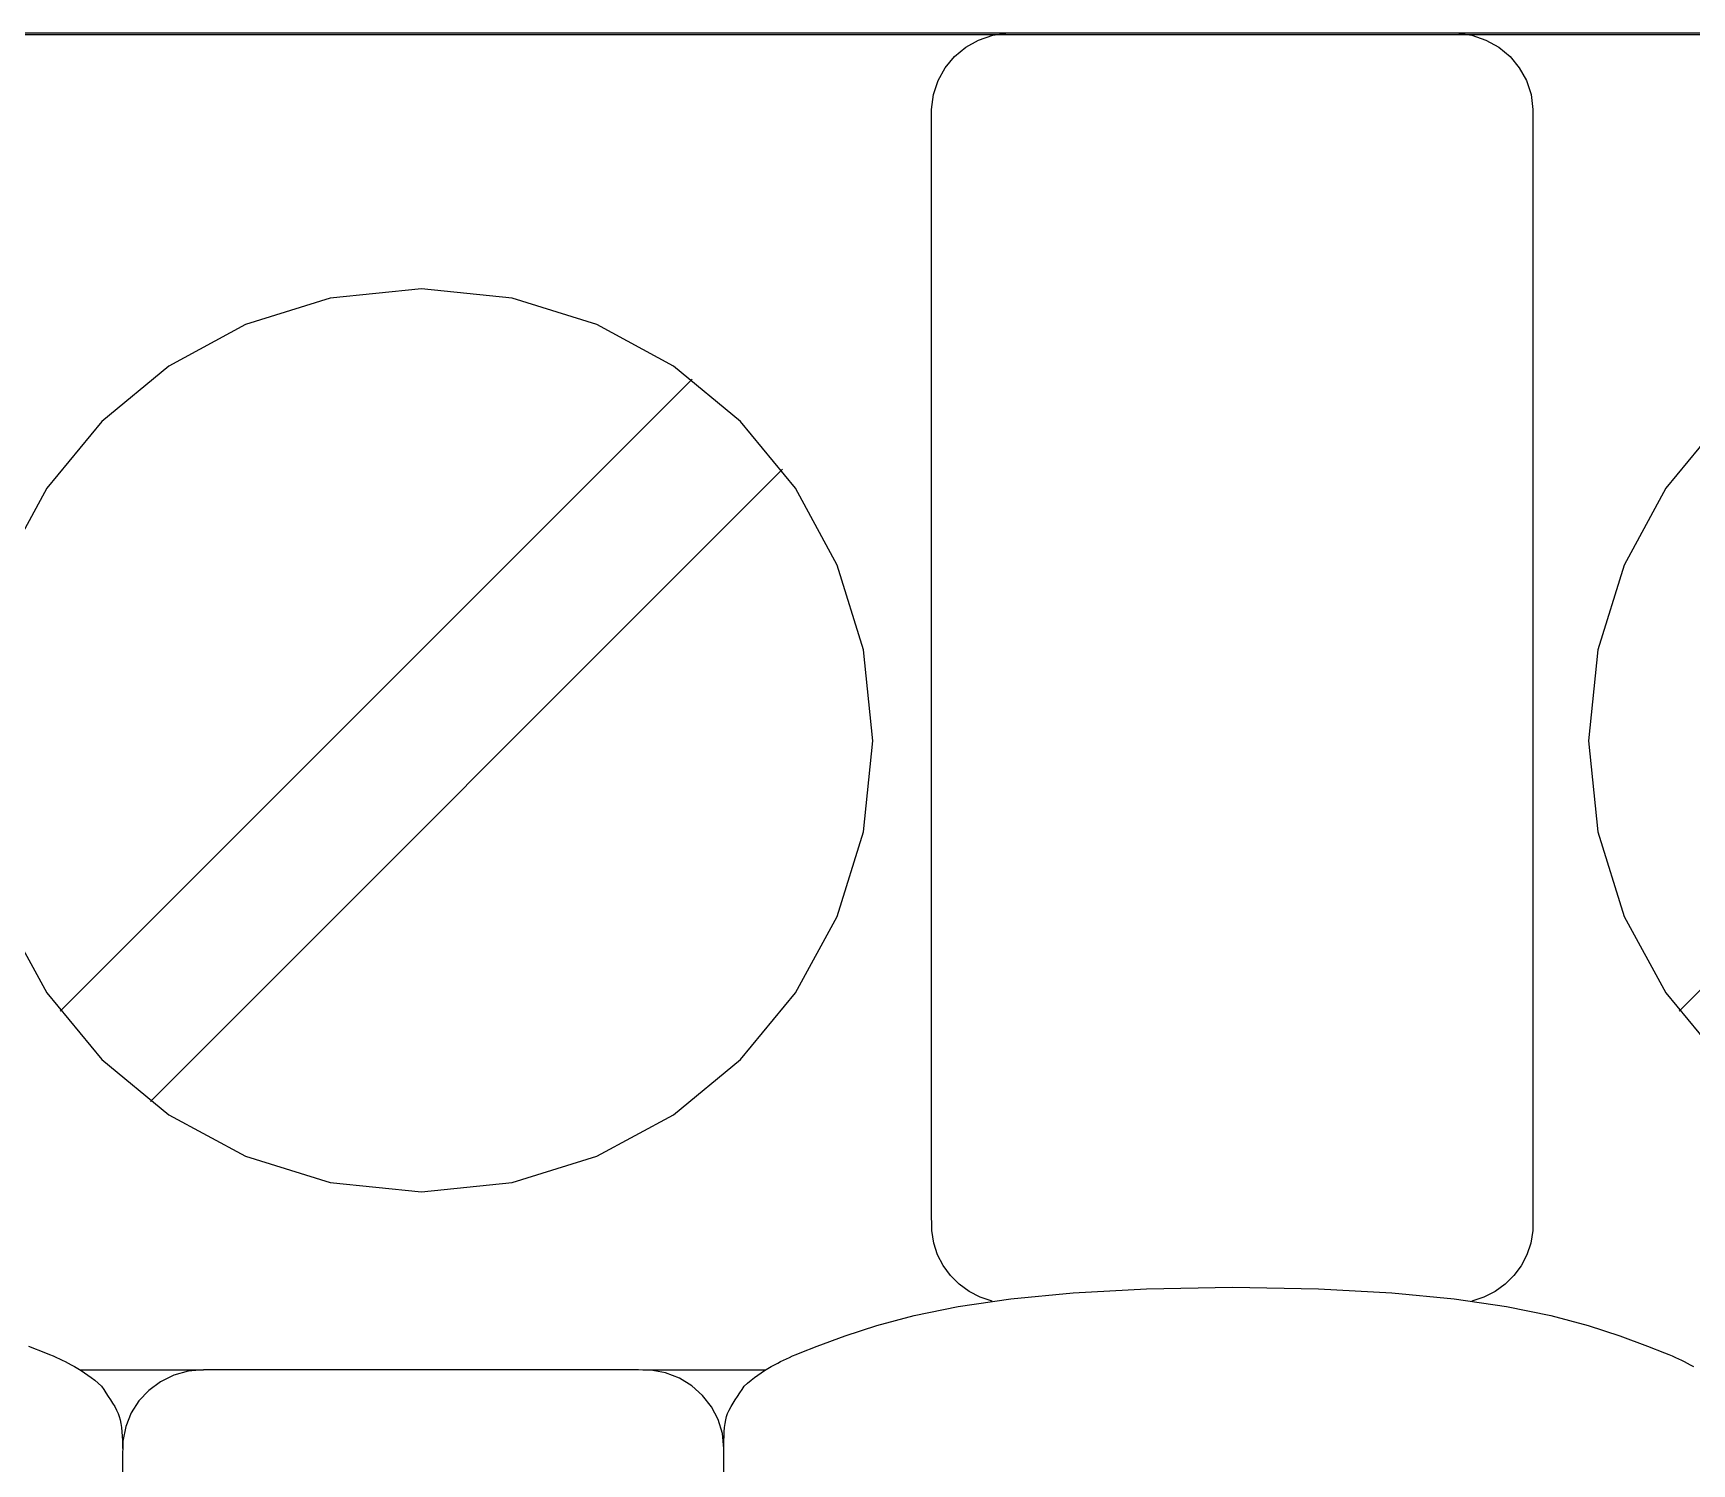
# Model space of a CAD drawing. Extents: x 1 to 47.7, y 0.2 to 35.
# Drawn here: x 41.326 to 41.941, y 11.405 to 11.935 of the extents above; entities that cross this region are included whole.
import ezdxf

# ---------------------------------------------------------------- set-up
doc = ezdxf.new("R2010")
doc.units = 0
doc.header["$MEASUREMENT"] = 0
for name, color, linetype in [('5_1___24__TARGET_LEDS___12', 7, 'CONTINUOUS'), ('6_1__EMPTY_IO_BOARD_POSITI', 7, 'CONTINUOUS'), ('6_2___8__INDEPENDENT_INPUT', 7, 'CONTINUOUS'), ('6_3___8__OPTOISO_INDEPENDE', 7, 'CONTINUOUS'), ('6_4___24__OPTOISO_INDEPEND', 7, 'CONTINUOUS'), ('6_5___8__INDEPENDENT_INPUT', 7, 'CONTINUOUS'), ('6_6___8__INDEPENDENT_INPUT', 7, 'CONTINUOUS'), ('6_7___8__OPTOISO_INDEPENDE', 7, 'CONTINUOUS'), ('6_8___8__OPTOISO_INDEPENDE', 7, 'CONTINUOUS')]:
    doc.layers.add(name, color=color, linetype=linetype)

msp = doc.modelspace()

# ---------------------------------------------------------------- linework, layer by layer
at = {"layer": '5_1___24__TARGET_LEDS___12'}
for points in [[(41.99245, 11.93513), (41.90003, 11.93513), (41.80094, 11.93513), (41.69561, 11.93513), (41.58449, 11.93513), (41.46803, 11.93513), (41.34667, 11.93513), (41.22086, 11.93513)], [(41.68172, 11.46532), (41.67728, 11.46681), (41.67319, 11.46893), (41.66951, 11.47162), (41.66629, 11.47481), (41.66361, 11.47846), (41.66152, 11.48249), (41.66009, 11.48685), (41.65937, 11.49149), (41.6593, 11.49898), (41.6593, 11.53122), (41.6593, 11.58531), (41.6593, 11.65298), (41.6593, 11.72596), (41.6593, 11.796), (41.6593, 11.85481), (41.6593, 11.89413), (41.65931, 11.90688), (41.66001, 11.91245), (41.66174, 11.91763), (41.66437, 11.92234), (41.66781, 11.92648), (41.67197, 11.92994), (41.67672, 11.93262), (41.68198, 11.93443), (41.68763, 11.93526)], [(41.85383, 11.93526), (41.85948, 11.93443), (41.86473, 11.93262), (41.86949, 11.92994), (41.87364, 11.92648), (41.87708, 11.92234), (41.87971, 11.91763), (41.88143, 11.91245), (41.88213, 11.90688), (41.88215, 11.89413), (41.88215, 11.85481), (41.88215, 11.796), (41.88215, 11.72596), (41.88215, 11.65298), (41.88215, 11.58531), (41.88215, 11.53122), (41.88215, 11.49898), (41.88207, 11.49148), (41.88135, 11.48682), (41.8799, 11.48244), (41.87778, 11.47839), (41.87507, 11.47475), (41.87183, 11.47156), (41.8681, 11.46889), (41.86397, 11.46679), (41.85949, 11.46532)], [(41.31593, 11.60789), (41.33136, 11.57951), (41.3518, 11.55479), (41.37657, 11.53439), (41.40501, 11.51899), (41.43645, 11.50926), (41.4702, 11.50587), (41.5039, 11.50926), (41.53529, 11.51899), (41.5637, 11.53439), (41.58846, 11.55479), (41.60889, 11.57951), (41.62431, 11.60789), (41.63406, 11.63926), (41.63746, 11.67294), (41.63406, 11.70665), (41.62431, 11.73806), (41.60889, 11.7665), (41.58846, 11.79129), (41.5637, 11.81176), (41.53529, 11.82721), (41.5039, 11.83699), (41.4702, 11.84039), (41.43645, 11.83699), (41.40501, 11.82721), (41.37657, 11.81176), (41.3518, 11.79129), (41.33136, 11.7665), (41.31593, 11.73806)], [(41.33636, 11.57271), (41.57062, 11.80697)], [(41.93636, 11.57271), (42.17062, 11.80697)], [(41.9518, 11.79129), (41.93136, 11.7665), (41.91593, 11.73806), (41.90618, 11.70665), (41.90278, 11.67294), (41.90618, 11.63926), (41.91593, 11.60789), (41.93136, 11.57951), (41.9518, 11.55479)], [(41.36978, 11.53929), (41.60404, 11.77355)], [(41.5823, 11.41065), (41.58231, 11.41215), (41.58233, 11.41372), (41.58238, 11.41532), (41.58246, 11.41692), (41.58258, 11.41848), (41.58275, 11.41996), (41.58298, 11.42134), (41.58327, 11.42256), (41.58369, 11.4237), (41.58428, 11.42495), (41.58497, 11.42621), (41.58573, 11.42747), (41.58654, 11.42874), (41.58737, 11.43001), (41.58822, 11.43128), (41.58905, 11.43254), (41.58984, 11.43379), (41.59106, 11.43494), (41.59238, 11.43601), (41.59366, 11.437), (41.59492, 11.43793), (41.59616, 11.43879), (41.59739, 11.4396), (41.59862, 11.44036), (41.59985, 11.44107), (41.60109, 11.44173), (41.60226, 11.44235), (41.60335, 11.44291), (41.6044, 11.44344), (41.60547, 11.44395), (41.60658, 11.44446), (41.60778, 11.44498), (41.6091, 11.44555), (41.6106, 11.44617), (41.61692, 11.44865), (41.6272, 11.45246), (41.63899, 11.45627), (41.65281, 11.45994), (41.66918, 11.4633), (41.68864, 11.46618), (41.71171, 11.46844), (41.73892, 11.46991), (41.77078, 11.47044), (41.80264, 11.46991), (41.82984, 11.46844), (41.8529, 11.46618), (41.87236, 11.4633), (41.88874, 11.45994), (41.90255, 11.45627), (41.91434, 11.45246), (41.92462, 11.44865), (41.93094, 11.44617), (41.93244, 11.44555), (41.93376, 11.44498), (41.93496, 11.44446), (41.93607, 11.44395), (41.93713, 11.44344), (41.93819, 11.44291), (41.93928, 11.44235), (41.94045, 11.44173), (41.94169, 11.44107)], [(41.32462, 11.44865), (41.33093, 11.44617), (41.33243, 11.44555), (41.33376, 11.44498), (41.33496, 11.44446), (41.33607, 11.44395), (41.33713, 11.44344), (41.33819, 11.44291), (41.33928, 11.44235), (41.34045, 11.44173), (41.34169, 11.44107), (41.34292, 11.44036), (41.34415, 11.4396), (41.34538, 11.43879), (41.34662, 11.43793), (41.34788, 11.437), (41.34916, 11.43601), (41.35047, 11.43494), (41.3517, 11.43379), (41.35249, 11.43254), (41.35332, 11.43128), (41.35416, 11.43001), (41.355, 11.42874), (41.35581, 11.42747), (41.35656, 11.42621), (41.35725, 11.42495), (41.35785, 11.4237), (41.35827, 11.42256), (41.35858, 11.42134), (41.35884, 11.41996), (41.35904, 11.41848), (41.3592, 11.41692), (41.35932, 11.41532), (41.3594, 11.41372), (41.35944, 11.41215), (41.35945, 11.41065)], [(41.34391, 11.43989), (41.38946, 11.43989)], [(41.5823, 11.39495), (41.5823, 11.41065), (41.58176, 11.41621), (41.5802, 11.42142), (41.57773, 11.42618), (41.57445, 11.43038), (41.57046, 11.43394), (41.56585, 11.43676), (41.56073, 11.43873), (41.5552, 11.43976), (41.55069, 11.43989), (41.53889, 11.43989), (41.51833, 11.43989), (41.49221, 11.43989), (41.46371, 11.43989), (41.43599, 11.43989), (41.41226, 11.43989), (41.39569, 11.43989), (41.38946, 11.43989), (41.38376, 11.43937), (41.37842, 11.43785), (41.37354, 11.43545), (41.36922, 11.43225), (41.36557, 11.42835), (41.36268, 11.42386), (41.36065, 11.41887), (41.35959, 11.41347), (41.35945, 11.40656), (41.35945, 11.37683)], [(41.55231, 11.43989), (41.59786, 11.43989)]]:
    msp.add_lwpolyline(points, dxfattribs=at)
at = {"layer": '6_1__EMPTY_IO_BOARD_POSITI'}
msp.add_lwpolyline([(41.29762, 11.93472), (41.38495, 11.93472), (41.47005, 11.93472), (41.55276, 11.93472), (41.63294, 11.93472), (41.71042, 11.93472), (41.78505, 11.93472), (41.85668, 11.93472), (41.92516, 11.93472), (41.99033, 11.93472)], dxfattribs=at)
at = {"layer": '6_2___8__INDEPENDENT_INPUT'}
for points in [[(41.99245, 11.93513), (41.90003, 11.93513), (41.80094, 11.93513), (41.69561, 11.93513), (41.58449, 11.93513), (41.46803, 11.93513), (41.34667, 11.93513), (41.22086, 11.93513)], [(41.68172, 11.46532), (41.67728, 11.46681), (41.67319, 11.46893), (41.66951, 11.47162), (41.66629, 11.47481), (41.66361, 11.47846), (41.66152, 11.48249), (41.66009, 11.48685), (41.65937, 11.49149), (41.6593, 11.49898), (41.6593, 11.53122), (41.6593, 11.58531), (41.6593, 11.65298), (41.6593, 11.72596), (41.6593, 11.796), (41.6593, 11.85481), (41.6593, 11.89413), (41.65931, 11.90688), (41.66001, 11.91245), (41.66174, 11.91763), (41.66437, 11.92234), (41.66781, 11.92648), (41.67197, 11.92994), (41.67672, 11.93262), (41.68198, 11.93443), (41.68763, 11.93526)], [(41.85383, 11.93526), (41.85948, 11.93443), (41.86473, 11.93262), (41.86949, 11.92994), (41.87364, 11.92648), (41.87708, 11.92234), (41.87971, 11.91763), (41.88143, 11.91245), (41.88213, 11.90688), (41.88215, 11.89413), (41.88215, 11.85481), (41.88215, 11.796), (41.88215, 11.72596), (41.88215, 11.65298), (41.88215, 11.58531), (41.88215, 11.53122), (41.88215, 11.49898), (41.88207, 11.49148), (41.88135, 11.48682), (41.8799, 11.48244), (41.87778, 11.47839), (41.87507, 11.47475), (41.87183, 11.47156), (41.8681, 11.46889), (41.86397, 11.46679), (41.85949, 11.46532)], [(41.31593, 11.60789), (41.33136, 11.57951), (41.3518, 11.55479), (41.37657, 11.53439), (41.40501, 11.51899), (41.43645, 11.50926), (41.4702, 11.50587), (41.5039, 11.50926), (41.53529, 11.51899), (41.5637, 11.53439), (41.58846, 11.55479), (41.60889, 11.57951), (41.62431, 11.60789), (41.63406, 11.63926), (41.63746, 11.67294), (41.63406, 11.70665), (41.62431, 11.73806), (41.60889, 11.7665), (41.58846, 11.79129), (41.5637, 11.81176), (41.53529, 11.82721), (41.5039, 11.83699), (41.4702, 11.84039), (41.43645, 11.83699), (41.40501, 11.82721), (41.37657, 11.81176), (41.3518, 11.79129), (41.33136, 11.7665), (41.31593, 11.73806)], [(41.33636, 11.57271), (41.57062, 11.80697)], [(41.93636, 11.57271), (42.17062, 11.80697)], [(41.9518, 11.79129), (41.93136, 11.7665), (41.91593, 11.73806), (41.90618, 11.70665), (41.90278, 11.67294), (41.90618, 11.63926), (41.91593, 11.60789), (41.93136, 11.57951), (41.9518, 11.55479)], [(41.36978, 11.53929), (41.60404, 11.77355)], [(41.5823, 11.41065), (41.58231, 11.41215), (41.58233, 11.41372), (41.58238, 11.41532), (41.58246, 11.41692), (41.58258, 11.41848), (41.58275, 11.41996), (41.58298, 11.42134), (41.58327, 11.42256), (41.58369, 11.4237), (41.58428, 11.42495), (41.58497, 11.42621), (41.58573, 11.42747), (41.58654, 11.42874), (41.58737, 11.43001), (41.58822, 11.43128), (41.58905, 11.43254), (41.58984, 11.43379), (41.59106, 11.43494), (41.59238, 11.43601), (41.59366, 11.437), (41.59492, 11.43793), (41.59616, 11.43879), (41.59739, 11.4396), (41.59862, 11.44036), (41.59985, 11.44107), (41.60109, 11.44173), (41.60226, 11.44235), (41.60335, 11.44291), (41.6044, 11.44344), (41.60547, 11.44395), (41.60658, 11.44446), (41.60778, 11.44498), (41.6091, 11.44555), (41.6106, 11.44617), (41.61692, 11.44865), (41.6272, 11.45246), (41.63899, 11.45627), (41.65281, 11.45994), (41.66918, 11.4633), (41.68864, 11.46618), (41.71171, 11.46844), (41.73892, 11.46991), (41.77078, 11.47044), (41.80264, 11.46991), (41.82984, 11.46844), (41.8529, 11.46618), (41.87236, 11.4633), (41.88874, 11.45994), (41.90255, 11.45627), (41.91434, 11.45246), (41.92462, 11.44865), (41.93094, 11.44617), (41.93244, 11.44555), (41.93376, 11.44498), (41.93496, 11.44446), (41.93607, 11.44395), (41.93713, 11.44344), (41.93819, 11.44291), (41.93928, 11.44235), (41.94045, 11.44173), (41.94169, 11.44107)], [(41.32462, 11.44865), (41.33093, 11.44617), (41.33243, 11.44555), (41.33376, 11.44498), (41.33496, 11.44446), (41.33607, 11.44395), (41.33713, 11.44344), (41.33819, 11.44291), (41.33928, 11.44235), (41.34045, 11.44173), (41.34169, 11.44107), (41.34292, 11.44036), (41.34415, 11.4396), (41.34538, 11.43879), (41.34662, 11.43793), (41.34788, 11.437), (41.34916, 11.43601), (41.35047, 11.43494), (41.3517, 11.43379), (41.35249, 11.43254), (41.35332, 11.43128), (41.35416, 11.43001), (41.355, 11.42874), (41.35581, 11.42747), (41.35656, 11.42621), (41.35725, 11.42495), (41.35785, 11.4237), (41.35827, 11.42256), (41.35858, 11.42134), (41.35884, 11.41996), (41.35904, 11.41848), (41.3592, 11.41692), (41.35932, 11.41532), (41.3594, 11.41372), (41.35944, 11.41215), (41.35945, 11.41065)], [(41.34391, 11.43989), (41.38946, 11.43989)], [(41.5823, 11.39495), (41.5823, 11.41065), (41.58176, 11.41621), (41.5802, 11.42142), (41.57773, 11.42618), (41.57445, 11.43038), (41.57046, 11.43394), (41.56585, 11.43676), (41.56073, 11.43873), (41.5552, 11.43976), (41.55069, 11.43989), (41.53889, 11.43989), (41.51833, 11.43989), (41.49221, 11.43989), (41.46371, 11.43989), (41.43599, 11.43989), (41.41226, 11.43989), (41.39569, 11.43989), (41.38946, 11.43989), (41.38376, 11.43937), (41.37842, 11.43785), (41.37354, 11.43545), (41.36922, 11.43225), (41.36557, 11.42835), (41.36268, 11.42386), (41.36065, 11.41887), (41.35959, 11.41347), (41.35945, 11.40656), (41.35945, 11.37683)], [(41.55231, 11.43989), (41.59786, 11.43989)]]:
    msp.add_lwpolyline(points, dxfattribs=at)
at = {"layer": '6_3___8__OPTOISO_INDEPENDE'}
for points in [[(41.99245, 11.93513), (41.90003, 11.93513), (41.80094, 11.93513), (41.69561, 11.93513), (41.58449, 11.93513), (41.46803, 11.93513), (41.34667, 11.93513), (41.22086, 11.93513)], [(41.68172, 11.46532), (41.67728, 11.46681), (41.67319, 11.46893), (41.66951, 11.47162), (41.66629, 11.47481), (41.66361, 11.47846), (41.66152, 11.48249), (41.66009, 11.48685), (41.65937, 11.49149), (41.6593, 11.49898), (41.6593, 11.53122), (41.6593, 11.58531), (41.6593, 11.65298), (41.6593, 11.72596), (41.6593, 11.796), (41.6593, 11.85481), (41.6593, 11.89413), (41.65931, 11.90688), (41.66001, 11.91245), (41.66174, 11.91763), (41.66437, 11.92234), (41.66781, 11.92648), (41.67197, 11.92994), (41.67672, 11.93262), (41.68198, 11.93443), (41.68763, 11.93526)], [(41.85383, 11.93526), (41.85948, 11.93443), (41.86473, 11.93262), (41.86949, 11.92994), (41.87364, 11.92648), (41.87708, 11.92234), (41.87971, 11.91763), (41.88143, 11.91245), (41.88213, 11.90688), (41.88215, 11.89413), (41.88215, 11.85481), (41.88215, 11.796), (41.88215, 11.72596), (41.88215, 11.65298), (41.88215, 11.58531), (41.88215, 11.53122), (41.88215, 11.49898), (41.88207, 11.49148), (41.88135, 11.48682), (41.8799, 11.48244), (41.87778, 11.47839), (41.87507, 11.47475), (41.87183, 11.47156), (41.8681, 11.46889), (41.86397, 11.46679), (41.85949, 11.46532)], [(41.31593, 11.60789), (41.33136, 11.57951), (41.3518, 11.55479), (41.37657, 11.53439), (41.40501, 11.51899), (41.43645, 11.50926), (41.4702, 11.50587), (41.5039, 11.50926), (41.53529, 11.51899), (41.5637, 11.53439), (41.58846, 11.55479), (41.60889, 11.57951), (41.62431, 11.60789), (41.63406, 11.63926), (41.63746, 11.67294), (41.63406, 11.70665), (41.62431, 11.73806), (41.60889, 11.7665), (41.58846, 11.79129), (41.5637, 11.81176), (41.53529, 11.82721), (41.5039, 11.83699), (41.4702, 11.84039), (41.43645, 11.83699), (41.40501, 11.82721), (41.37657, 11.81176), (41.3518, 11.79129), (41.33136, 11.7665), (41.31593, 11.73806)], [(41.33636, 11.57271), (41.57062, 11.80697)], [(41.93636, 11.57271), (42.17062, 11.80697)], [(41.9518, 11.79129), (41.93136, 11.7665), (41.91593, 11.73806), (41.90618, 11.70665), (41.90278, 11.67294), (41.90618, 11.63926), (41.91593, 11.60789), (41.93136, 11.57951), (41.9518, 11.55479)], [(41.36978, 11.53929), (41.60404, 11.77355)], [(41.5823, 11.41065), (41.58231, 11.41215), (41.58233, 11.41372), (41.58238, 11.41532), (41.58246, 11.41692), (41.58258, 11.41848), (41.58275, 11.41996), (41.58298, 11.42134), (41.58327, 11.42256), (41.58369, 11.4237), (41.58428, 11.42495), (41.58497, 11.42621), (41.58573, 11.42747), (41.58654, 11.42874), (41.58737, 11.43001), (41.58822, 11.43128), (41.58905, 11.43254), (41.58984, 11.43379), (41.59106, 11.43494), (41.59238, 11.43601), (41.59366, 11.437), (41.59492, 11.43793), (41.59616, 11.43879), (41.59739, 11.4396), (41.59862, 11.44036), (41.59985, 11.44107), (41.60109, 11.44173), (41.60226, 11.44235), (41.60335, 11.44291), (41.6044, 11.44344), (41.60547, 11.44395), (41.60658, 11.44446), (41.60778, 11.44498), (41.6091, 11.44555), (41.6106, 11.44617), (41.61692, 11.44865), (41.6272, 11.45246), (41.63899, 11.45627), (41.65281, 11.45994), (41.66918, 11.4633), (41.68864, 11.46618), (41.71171, 11.46844), (41.73892, 11.46991), (41.77078, 11.47044), (41.80264, 11.46991), (41.82984, 11.46844), (41.8529, 11.46618), (41.87236, 11.4633), (41.88874, 11.45994), (41.90255, 11.45627), (41.91434, 11.45246), (41.92462, 11.44865), (41.93094, 11.44617), (41.93244, 11.44555), (41.93376, 11.44498), (41.93496, 11.44446), (41.93607, 11.44395), (41.93713, 11.44344), (41.93819, 11.44291), (41.93928, 11.44235), (41.94045, 11.44173), (41.94169, 11.44107)], [(41.32462, 11.44865), (41.33093, 11.44617), (41.33243, 11.44555), (41.33376, 11.44498), (41.33496, 11.44446), (41.33607, 11.44395), (41.33713, 11.44344), (41.33819, 11.44291), (41.33928, 11.44235), (41.34045, 11.44173), (41.34169, 11.44107), (41.34292, 11.44036), (41.34415, 11.4396), (41.34538, 11.43879), (41.34662, 11.43793), (41.34788, 11.437), (41.34916, 11.43601), (41.35047, 11.43494), (41.3517, 11.43379), (41.35249, 11.43254), (41.35332, 11.43128), (41.35416, 11.43001), (41.355, 11.42874), (41.35581, 11.42747), (41.35656, 11.42621), (41.35725, 11.42495), (41.35785, 11.4237), (41.35827, 11.42256), (41.35858, 11.42134), (41.35884, 11.41996), (41.35904, 11.41848), (41.3592, 11.41692), (41.35932, 11.41532), (41.3594, 11.41372), (41.35944, 11.41215), (41.35945, 11.41065)], [(41.34391, 11.43989), (41.38946, 11.43989)], [(41.5823, 11.39495), (41.5823, 11.41065), (41.58176, 11.41621), (41.5802, 11.42142), (41.57773, 11.42618), (41.57445, 11.43038), (41.57046, 11.43394), (41.56585, 11.43676), (41.56073, 11.43873), (41.5552, 11.43976), (41.55069, 11.43989), (41.53889, 11.43989), (41.51833, 11.43989), (41.49221, 11.43989), (41.46371, 11.43989), (41.43599, 11.43989), (41.41226, 11.43989), (41.39569, 11.43989), (41.38946, 11.43989), (41.38376, 11.43937), (41.37842, 11.43785), (41.37354, 11.43545), (41.36922, 11.43225), (41.36557, 11.42835), (41.36268, 11.42386), (41.36065, 11.41887), (41.35959, 11.41347), (41.35945, 11.40656), (41.35945, 11.37683)], [(41.55231, 11.43989), (41.59786, 11.43989)]]:
    msp.add_lwpolyline(points, dxfattribs=at)
at = {"layer": '6_4___24__OPTOISO_INDEPEND'}
for points in [[(41.99245, 11.93513), (41.90003, 11.93513), (41.80094, 11.93513), (41.69561, 11.93513), (41.58449, 11.93513), (41.46803, 11.93513), (41.34667, 11.93513), (41.22086, 11.93513)], [(41.68172, 11.46532), (41.67728, 11.46681), (41.67319, 11.46893), (41.66951, 11.47162), (41.66629, 11.47481), (41.66361, 11.47846), (41.66152, 11.48249), (41.66009, 11.48685), (41.65937, 11.49149), (41.6593, 11.49898), (41.6593, 11.53122), (41.6593, 11.58531), (41.6593, 11.65298), (41.6593, 11.72596), (41.6593, 11.796), (41.6593, 11.85481), (41.6593, 11.89413), (41.65931, 11.90688), (41.66001, 11.91245), (41.66174, 11.91763), (41.66437, 11.92234), (41.66781, 11.92648), (41.67197, 11.92994), (41.67672, 11.93262), (41.68198, 11.93443), (41.68763, 11.93526)], [(41.85383, 11.93526), (41.85948, 11.93443), (41.86473, 11.93262), (41.86949, 11.92994), (41.87364, 11.92648), (41.87708, 11.92234), (41.87971, 11.91763), (41.88143, 11.91245), (41.88213, 11.90688), (41.88215, 11.89413), (41.88215, 11.85481), (41.88215, 11.796), (41.88215, 11.72596), (41.88215, 11.65298), (41.88215, 11.58531), (41.88215, 11.53122), (41.88215, 11.49898), (41.88207, 11.49148), (41.88135, 11.48682), (41.8799, 11.48244), (41.87778, 11.47839), (41.87507, 11.47475), (41.87183, 11.47156), (41.8681, 11.46889), (41.86397, 11.46679), (41.85949, 11.46532)], [(41.31593, 11.60789), (41.33136, 11.57951), (41.3518, 11.55479), (41.37657, 11.53439), (41.40501, 11.51899), (41.43645, 11.50926), (41.4702, 11.50587), (41.5039, 11.50926), (41.53529, 11.51899), (41.5637, 11.53439), (41.58846, 11.55479), (41.60889, 11.57951), (41.62431, 11.60789), (41.63406, 11.63926), (41.63746, 11.67294), (41.63406, 11.70665), (41.62431, 11.73806), (41.60889, 11.7665), (41.58846, 11.79129), (41.5637, 11.81176), (41.53529, 11.82721), (41.5039, 11.83699), (41.4702, 11.84039), (41.43645, 11.83699), (41.40501, 11.82721), (41.37657, 11.81176), (41.3518, 11.79129), (41.33136, 11.7665), (41.31593, 11.73806)], [(41.33636, 11.57271), (41.57062, 11.80697)], [(41.93636, 11.57271), (42.17062, 11.80697)], [(41.9518, 11.79129), (41.93136, 11.7665), (41.91593, 11.73806), (41.90618, 11.70665), (41.90278, 11.67294), (41.90618, 11.63926), (41.91593, 11.60789), (41.93136, 11.57951), (41.9518, 11.55479)], [(41.36978, 11.53929), (41.60404, 11.77355)], [(41.5823, 11.41065), (41.58231, 11.41215), (41.58233, 11.41372), (41.58238, 11.41532), (41.58246, 11.41692), (41.58258, 11.41848), (41.58275, 11.41996), (41.58298, 11.42134), (41.58327, 11.42256), (41.58369, 11.4237), (41.58428, 11.42495), (41.58497, 11.42621), (41.58573, 11.42747), (41.58654, 11.42874), (41.58737, 11.43001), (41.58822, 11.43128), (41.58905, 11.43254), (41.58984, 11.43379), (41.59106, 11.43494), (41.59238, 11.43601), (41.59366, 11.437), (41.59492, 11.43793), (41.59616, 11.43879), (41.59739, 11.4396), (41.59862, 11.44036), (41.59985, 11.44107), (41.60109, 11.44173), (41.60226, 11.44235), (41.60335, 11.44291), (41.6044, 11.44344), (41.60547, 11.44395), (41.60658, 11.44446), (41.60778, 11.44498), (41.6091, 11.44555), (41.6106, 11.44617), (41.61692, 11.44865), (41.6272, 11.45246), (41.63899, 11.45627), (41.65281, 11.45994), (41.66918, 11.4633), (41.68864, 11.46618), (41.71171, 11.46844), (41.73892, 11.46991), (41.77078, 11.47044), (41.80264, 11.46991), (41.82984, 11.46844), (41.8529, 11.46618), (41.87236, 11.4633), (41.88874, 11.45994), (41.90255, 11.45627), (41.91434, 11.45246), (41.92462, 11.44865), (41.93094, 11.44617), (41.93244, 11.44555), (41.93376, 11.44498), (41.93496, 11.44446), (41.93607, 11.44395), (41.93713, 11.44344), (41.93819, 11.44291), (41.93928, 11.44235), (41.94045, 11.44173), (41.94169, 11.44107)], [(41.32462, 11.44865), (41.33093, 11.44617), (41.33243, 11.44555), (41.33376, 11.44498), (41.33496, 11.44446), (41.33607, 11.44395), (41.33713, 11.44344), (41.33819, 11.44291), (41.33928, 11.44235), (41.34045, 11.44173), (41.34169, 11.44107), (41.34292, 11.44036), (41.34415, 11.4396), (41.34538, 11.43879), (41.34662, 11.43793), (41.34788, 11.437), (41.34916, 11.43601), (41.35047, 11.43494), (41.3517, 11.43379), (41.35249, 11.43254), (41.35332, 11.43128), (41.35416, 11.43001), (41.355, 11.42874), (41.35581, 11.42747), (41.35656, 11.42621), (41.35725, 11.42495), (41.35785, 11.4237), (41.35827, 11.42256), (41.35858, 11.42134), (41.35884, 11.41996), (41.35904, 11.41848), (41.3592, 11.41692), (41.35932, 11.41532), (41.3594, 11.41372), (41.35944, 11.41215), (41.35945, 11.41065)], [(41.34391, 11.43989), (41.38946, 11.43989)], [(41.5823, 11.39495), (41.5823, 11.41065), (41.58176, 11.41621), (41.5802, 11.42142), (41.57773, 11.42618), (41.57445, 11.43038), (41.57046, 11.43394), (41.56585, 11.43676), (41.56073, 11.43873), (41.5552, 11.43976), (41.55069, 11.43989), (41.53889, 11.43989), (41.51833, 11.43989), (41.49221, 11.43989), (41.46371, 11.43989), (41.43599, 11.43989), (41.41226, 11.43989), (41.39569, 11.43989), (41.38946, 11.43989), (41.38376, 11.43937), (41.37842, 11.43785), (41.37354, 11.43545), (41.36922, 11.43225), (41.36557, 11.42835), (41.36268, 11.42386), (41.36065, 11.41887), (41.35959, 11.41347), (41.35945, 11.40656), (41.35945, 11.37683)], [(41.55231, 11.43989), (41.59786, 11.43989)]]:
    msp.add_lwpolyline(points, dxfattribs=at)
at = {"layer": '6_5___8__INDEPENDENT_INPUT'}
for points in [[(41.99245, 11.93513), (41.90003, 11.93513), (41.80094, 11.93513), (41.69561, 11.93513), (41.58449, 11.93513), (41.46803, 11.93513), (41.34667, 11.93513), (41.22086, 11.93513)], [(41.68172, 11.46532), (41.67728, 11.46681), (41.67319, 11.46893), (41.66951, 11.47162), (41.66629, 11.47481), (41.66361, 11.47846), (41.66152, 11.48249), (41.66009, 11.48685), (41.65937, 11.49149), (41.6593, 11.49898), (41.6593, 11.53122), (41.6593, 11.58531), (41.6593, 11.65298), (41.6593, 11.72596), (41.6593, 11.796), (41.6593, 11.85481), (41.6593, 11.89413), (41.65931, 11.90688), (41.66001, 11.91245), (41.66174, 11.91763), (41.66437, 11.92234), (41.66781, 11.92648), (41.67197, 11.92994), (41.67672, 11.93262), (41.68198, 11.93443), (41.68763, 11.93526)], [(41.85383, 11.93526), (41.85948, 11.93443), (41.86473, 11.93262), (41.86949, 11.92994), (41.87364, 11.92648), (41.87708, 11.92234), (41.87971, 11.91763), (41.88143, 11.91245), (41.88213, 11.90688), (41.88215, 11.89413), (41.88215, 11.85481), (41.88215, 11.796), (41.88215, 11.72596), (41.88215, 11.65298), (41.88215, 11.58531), (41.88215, 11.53122), (41.88215, 11.49898), (41.88207, 11.49148), (41.88135, 11.48682), (41.8799, 11.48244), (41.87778, 11.47839), (41.87507, 11.47475), (41.87183, 11.47156), (41.8681, 11.46889), (41.86397, 11.46679), (41.85949, 11.46532)], [(41.31593, 11.60789), (41.33136, 11.57951), (41.3518, 11.55479), (41.37657, 11.53439), (41.40501, 11.51899), (41.43645, 11.50926), (41.4702, 11.50587), (41.5039, 11.50926), (41.53529, 11.51899), (41.5637, 11.53439), (41.58846, 11.55479), (41.60889, 11.57951), (41.62431, 11.60789), (41.63406, 11.63926), (41.63746, 11.67294), (41.63406, 11.70665), (41.62431, 11.73806), (41.60889, 11.7665), (41.58846, 11.79129), (41.5637, 11.81176), (41.53529, 11.82721), (41.5039, 11.83699), (41.4702, 11.84039), (41.43645, 11.83699), (41.40501, 11.82721), (41.37657, 11.81176), (41.3518, 11.79129), (41.33136, 11.7665), (41.31593, 11.73806)], [(41.33636, 11.57271), (41.57062, 11.80697)], [(41.93636, 11.57271), (42.17062, 11.80697)], [(41.9518, 11.79129), (41.93136, 11.7665), (41.91593, 11.73806), (41.90618, 11.70665), (41.90278, 11.67294), (41.90618, 11.63926), (41.91593, 11.60789), (41.93136, 11.57951), (41.9518, 11.55479)], [(41.36978, 11.53929), (41.60404, 11.77355)], [(41.5823, 11.41065), (41.58231, 11.41215), (41.58233, 11.41372), (41.58238, 11.41532), (41.58246, 11.41692), (41.58258, 11.41848), (41.58275, 11.41996), (41.58298, 11.42134), (41.58327, 11.42256), (41.58369, 11.4237), (41.58428, 11.42495), (41.58497, 11.42621), (41.58573, 11.42747), (41.58654, 11.42874), (41.58737, 11.43001), (41.58822, 11.43128), (41.58905, 11.43254), (41.58984, 11.43379), (41.59106, 11.43494), (41.59238, 11.43601), (41.59366, 11.437), (41.59492, 11.43793), (41.59616, 11.43879), (41.59739, 11.4396), (41.59862, 11.44036), (41.59985, 11.44107), (41.60109, 11.44173), (41.60226, 11.44235), (41.60335, 11.44291), (41.6044, 11.44344), (41.60547, 11.44395), (41.60658, 11.44446), (41.60778, 11.44498), (41.6091, 11.44555), (41.6106, 11.44617), (41.61692, 11.44865), (41.6272, 11.45246), (41.63899, 11.45627), (41.65281, 11.45994), (41.66918, 11.4633), (41.68864, 11.46618), (41.71171, 11.46844), (41.73892, 11.46991), (41.77078, 11.47044), (41.80264, 11.46991), (41.82984, 11.46844), (41.8529, 11.46618), (41.87236, 11.4633), (41.88874, 11.45994), (41.90255, 11.45627), (41.91434, 11.45246), (41.92462, 11.44865), (41.93094, 11.44617), (41.93244, 11.44555), (41.93376, 11.44498), (41.93496, 11.44446), (41.93607, 11.44395), (41.93713, 11.44344), (41.93819, 11.44291), (41.93928, 11.44235), (41.94045, 11.44173), (41.94169, 11.44107)], [(41.32462, 11.44865), (41.33093, 11.44617), (41.33243, 11.44555), (41.33376, 11.44498), (41.33496, 11.44446), (41.33607, 11.44395), (41.33713, 11.44344), (41.33819, 11.44291), (41.33928, 11.44235), (41.34045, 11.44173), (41.34169, 11.44107), (41.34292, 11.44036), (41.34415, 11.4396), (41.34538, 11.43879), (41.34662, 11.43793), (41.34788, 11.437), (41.34916, 11.43601), (41.35047, 11.43494), (41.3517, 11.43379), (41.35249, 11.43254), (41.35332, 11.43128), (41.35416, 11.43001), (41.355, 11.42874), (41.35581, 11.42747), (41.35656, 11.42621), (41.35725, 11.42495), (41.35785, 11.4237), (41.35827, 11.42256), (41.35858, 11.42134), (41.35884, 11.41996), (41.35904, 11.41848), (41.3592, 11.41692), (41.35932, 11.41532), (41.3594, 11.41372), (41.35944, 11.41215), (41.35945, 11.41065)], [(41.34391, 11.43989), (41.38946, 11.43989)], [(41.5823, 11.39495), (41.5823, 11.41065), (41.58176, 11.41621), (41.5802, 11.42142), (41.57773, 11.42618), (41.57445, 11.43038), (41.57046, 11.43394), (41.56585, 11.43676), (41.56073, 11.43873), (41.5552, 11.43976), (41.55069, 11.43989), (41.53889, 11.43989), (41.51833, 11.43989), (41.49221, 11.43989), (41.46371, 11.43989), (41.43599, 11.43989), (41.41226, 11.43989), (41.39569, 11.43989), (41.38946, 11.43989), (41.38376, 11.43937), (41.37842, 11.43785), (41.37354, 11.43545), (41.36922, 11.43225), (41.36557, 11.42835), (41.36268, 11.42386), (41.36065, 11.41887), (41.35959, 11.41347), (41.35945, 11.40656), (41.35945, 11.37683)], [(41.55231, 11.43989), (41.59786, 11.43989)]]:
    msp.add_lwpolyline(points, dxfattribs=at)
at = {"layer": '6_6___8__INDEPENDENT_INPUT'}
for points in [[(41.99245, 11.93513), (41.90003, 11.93513), (41.80094, 11.93513), (41.69561, 11.93513), (41.58449, 11.93513), (41.46803, 11.93513), (41.34667, 11.93513), (41.22086, 11.93513)], [(41.68172, 11.46532), (41.67728, 11.46681), (41.67319, 11.46893), (41.66951, 11.47162), (41.66629, 11.47481), (41.66361, 11.47846), (41.66152, 11.48249), (41.66009, 11.48685), (41.65937, 11.49149), (41.6593, 11.49898), (41.6593, 11.53122), (41.6593, 11.58531), (41.6593, 11.65298), (41.6593, 11.72596), (41.6593, 11.796), (41.6593, 11.85481), (41.6593, 11.89413), (41.65931, 11.90688), (41.66001, 11.91245), (41.66174, 11.91763), (41.66437, 11.92234), (41.66781, 11.92648), (41.67197, 11.92994), (41.67672, 11.93262), (41.68198, 11.93443), (41.68763, 11.93526)], [(41.85383, 11.93526), (41.85948, 11.93443), (41.86473, 11.93262), (41.86949, 11.92994), (41.87364, 11.92648), (41.87708, 11.92234), (41.87971, 11.91763), (41.88143, 11.91245), (41.88213, 11.90688), (41.88215, 11.89413), (41.88215, 11.85481), (41.88215, 11.796), (41.88215, 11.72596), (41.88215, 11.65298), (41.88215, 11.58531), (41.88215, 11.53122), (41.88215, 11.49898), (41.88207, 11.49148), (41.88135, 11.48682), (41.8799, 11.48244), (41.87778, 11.47839), (41.87507, 11.47475), (41.87183, 11.47156), (41.8681, 11.46889), (41.86397, 11.46679), (41.85949, 11.46532)], [(41.31593, 11.60789), (41.33136, 11.57951), (41.3518, 11.55479), (41.37657, 11.53439), (41.40501, 11.51899), (41.43645, 11.50926), (41.4702, 11.50587), (41.5039, 11.50926), (41.53529, 11.51899), (41.5637, 11.53439), (41.58846, 11.55479), (41.60889, 11.57951), (41.62431, 11.60789), (41.63406, 11.63926), (41.63746, 11.67294), (41.63406, 11.70665), (41.62431, 11.73806), (41.60889, 11.7665), (41.58846, 11.79129), (41.5637, 11.81176), (41.53529, 11.82721), (41.5039, 11.83699), (41.4702, 11.84039), (41.43645, 11.83699), (41.40501, 11.82721), (41.37657, 11.81176), (41.3518, 11.79129), (41.33136, 11.7665), (41.31593, 11.73806)], [(41.33636, 11.57271), (41.57062, 11.80697)], [(41.93636, 11.57271), (42.17062, 11.80697)], [(41.9518, 11.79129), (41.93136, 11.7665), (41.91593, 11.73806), (41.90618, 11.70665), (41.90278, 11.67294), (41.90618, 11.63926), (41.91593, 11.60789), (41.93136, 11.57951), (41.9518, 11.55479)], [(41.36978, 11.53929), (41.60404, 11.77355)], [(41.5823, 11.41065), (41.58231, 11.41215), (41.58233, 11.41372), (41.58238, 11.41532), (41.58246, 11.41692), (41.58258, 11.41848), (41.58275, 11.41996), (41.58298, 11.42134), (41.58327, 11.42256), (41.58369, 11.4237), (41.58428, 11.42495), (41.58497, 11.42621), (41.58573, 11.42747), (41.58654, 11.42874), (41.58737, 11.43001), (41.58822, 11.43128), (41.58905, 11.43254), (41.58984, 11.43379), (41.59106, 11.43494), (41.59238, 11.43601), (41.59366, 11.437), (41.59492, 11.43793), (41.59616, 11.43879), (41.59739, 11.4396), (41.59862, 11.44036), (41.59985, 11.44107), (41.60109, 11.44173), (41.60226, 11.44235), (41.60335, 11.44291), (41.6044, 11.44344), (41.60547, 11.44395), (41.60658, 11.44446), (41.60778, 11.44498), (41.6091, 11.44555), (41.6106, 11.44617), (41.61692, 11.44865), (41.6272, 11.45246), (41.63899, 11.45627), (41.65281, 11.45994), (41.66918, 11.4633), (41.68864, 11.46618), (41.71171, 11.46844), (41.73892, 11.46991), (41.77078, 11.47044), (41.80264, 11.46991), (41.82984, 11.46844), (41.8529, 11.46618), (41.87236, 11.4633), (41.88874, 11.45994), (41.90255, 11.45627), (41.91434, 11.45246), (41.92462, 11.44865), (41.93094, 11.44617), (41.93244, 11.44555), (41.93376, 11.44498), (41.93496, 11.44446), (41.93607, 11.44395), (41.93713, 11.44344), (41.93819, 11.44291), (41.93928, 11.44235), (41.94045, 11.44173), (41.94169, 11.44107)], [(41.32462, 11.44865), (41.33093, 11.44617), (41.33243, 11.44555), (41.33376, 11.44498), (41.33496, 11.44446), (41.33607, 11.44395), (41.33713, 11.44344), (41.33819, 11.44291), (41.33928, 11.44235), (41.34045, 11.44173), (41.34169, 11.44107), (41.34292, 11.44036), (41.34415, 11.4396), (41.34538, 11.43879), (41.34662, 11.43793), (41.34788, 11.437), (41.34916, 11.43601), (41.35047, 11.43494), (41.3517, 11.43379), (41.35249, 11.43254), (41.35332, 11.43128), (41.35416, 11.43001), (41.355, 11.42874), (41.35581, 11.42747), (41.35656, 11.42621), (41.35725, 11.42495), (41.35785, 11.4237), (41.35827, 11.42256), (41.35858, 11.42134), (41.35884, 11.41996), (41.35904, 11.41848), (41.3592, 11.41692), (41.35932, 11.41532), (41.3594, 11.41372), (41.35944, 11.41215), (41.35945, 11.41065)], [(41.34391, 11.43989), (41.38946, 11.43989)], [(41.5823, 11.39495), (41.5823, 11.41065), (41.58176, 11.41621), (41.5802, 11.42142), (41.57773, 11.42618), (41.57445, 11.43038), (41.57046, 11.43394), (41.56585, 11.43676), (41.56073, 11.43873), (41.5552, 11.43976), (41.55069, 11.43989), (41.53889, 11.43989), (41.51833, 11.43989), (41.49221, 11.43989), (41.46371, 11.43989), (41.43599, 11.43989), (41.41226, 11.43989), (41.39569, 11.43989), (41.38946, 11.43989), (41.38376, 11.43937), (41.37842, 11.43785), (41.37354, 11.43545), (41.36922, 11.43225), (41.36557, 11.42835), (41.36268, 11.42386), (41.36065, 11.41887), (41.35959, 11.41347), (41.35945, 11.40656), (41.35945, 11.37683)], [(41.55231, 11.43989), (41.59786, 11.43989)]]:
    msp.add_lwpolyline(points, dxfattribs=at)
at = {"layer": '6_7___8__OPTOISO_INDEPENDE'}
for points in [[(41.99245, 11.93513), (41.90003, 11.93513), (41.80094, 11.93513), (41.69561, 11.93513), (41.58449, 11.93513), (41.46803, 11.93513), (41.34667, 11.93513), (41.22086, 11.93513)], [(41.68172, 11.46532), (41.67728, 11.46681), (41.67319, 11.46893), (41.66951, 11.47162), (41.66629, 11.47481), (41.66361, 11.47846), (41.66152, 11.48249), (41.66009, 11.48685), (41.65937, 11.49149), (41.6593, 11.49898), (41.6593, 11.53122), (41.6593, 11.58531), (41.6593, 11.65298), (41.6593, 11.72596), (41.6593, 11.796), (41.6593, 11.85481), (41.6593, 11.89413), (41.65931, 11.90688), (41.66001, 11.91245), (41.66174, 11.91763), (41.66437, 11.92234), (41.66781, 11.92648), (41.67197, 11.92994), (41.67672, 11.93262), (41.68198, 11.93443), (41.68763, 11.93526)], [(41.85383, 11.93526), (41.85948, 11.93443), (41.86473, 11.93262), (41.86949, 11.92994), (41.87364, 11.92648), (41.87708, 11.92234), (41.87971, 11.91763), (41.88143, 11.91245), (41.88213, 11.90688), (41.88215, 11.89413), (41.88215, 11.85481), (41.88215, 11.796), (41.88215, 11.72596), (41.88215, 11.65298), (41.88215, 11.58531), (41.88215, 11.53122), (41.88215, 11.49898), (41.88207, 11.49148), (41.88135, 11.48682), (41.8799, 11.48244), (41.87778, 11.47839), (41.87507, 11.47475), (41.87183, 11.47156), (41.8681, 11.46889), (41.86397, 11.46679), (41.85949, 11.46532)], [(41.31593, 11.60789), (41.33136, 11.57951), (41.3518, 11.55479), (41.37657, 11.53439), (41.40501, 11.51899), (41.43645, 11.50926), (41.4702, 11.50587), (41.5039, 11.50926), (41.53529, 11.51899), (41.5637, 11.53439), (41.58846, 11.55479), (41.60889, 11.57951), (41.62431, 11.60789), (41.63406, 11.63926), (41.63746, 11.67294), (41.63406, 11.70665), (41.62431, 11.73806), (41.60889, 11.7665), (41.58846, 11.79129), (41.5637, 11.81176), (41.53529, 11.82721), (41.5039, 11.83699), (41.4702, 11.84039), (41.43645, 11.83699), (41.40501, 11.82721), (41.37657, 11.81176), (41.3518, 11.79129), (41.33136, 11.7665), (41.31593, 11.73806)], [(41.33636, 11.57271), (41.57062, 11.80697)], [(41.93636, 11.57271), (42.17062, 11.80697)], [(41.9518, 11.79129), (41.93136, 11.7665), (41.91593, 11.73806), (41.90618, 11.70665), (41.90278, 11.67294), (41.90618, 11.63926), (41.91593, 11.60789), (41.93136, 11.57951), (41.9518, 11.55479)], [(41.36978, 11.53929), (41.60404, 11.77355)], [(41.5823, 11.41065), (41.58231, 11.41215), (41.58233, 11.41372), (41.58238, 11.41532), (41.58246, 11.41692), (41.58258, 11.41848), (41.58275, 11.41996), (41.58298, 11.42134), (41.58327, 11.42256), (41.58369, 11.4237), (41.58428, 11.42495), (41.58497, 11.42621), (41.58573, 11.42747), (41.58654, 11.42874), (41.58737, 11.43001), (41.58822, 11.43128), (41.58905, 11.43254), (41.58984, 11.43379), (41.59106, 11.43494), (41.59238, 11.43601), (41.59366, 11.437), (41.59492, 11.43793), (41.59616, 11.43879), (41.59739, 11.4396), (41.59862, 11.44036), (41.59985, 11.44107), (41.60109, 11.44173), (41.60226, 11.44235), (41.60335, 11.44291), (41.6044, 11.44344), (41.60547, 11.44395), (41.60658, 11.44446), (41.60778, 11.44498), (41.6091, 11.44555), (41.6106, 11.44617), (41.61692, 11.44865), (41.6272, 11.45246), (41.63899, 11.45627), (41.65281, 11.45994), (41.66918, 11.4633), (41.68864, 11.46618), (41.71171, 11.46844), (41.73892, 11.46991), (41.77078, 11.47044), (41.80264, 11.46991), (41.82984, 11.46844), (41.8529, 11.46618), (41.87236, 11.4633), (41.88874, 11.45994), (41.90255, 11.45627), (41.91434, 11.45246), (41.92462, 11.44865), (41.93094, 11.44617), (41.93244, 11.44555), (41.93376, 11.44498), (41.93496, 11.44446), (41.93607, 11.44395), (41.93713, 11.44344), (41.93819, 11.44291), (41.93928, 11.44235), (41.94045, 11.44173), (41.94169, 11.44107)], [(41.32462, 11.44865), (41.33093, 11.44617), (41.33243, 11.44555), (41.33376, 11.44498), (41.33496, 11.44446), (41.33607, 11.44395), (41.33713, 11.44344), (41.33819, 11.44291), (41.33928, 11.44235), (41.34045, 11.44173), (41.34169, 11.44107), (41.34292, 11.44036), (41.34415, 11.4396), (41.34538, 11.43879), (41.34662, 11.43793), (41.34788, 11.437), (41.34916, 11.43601), (41.35047, 11.43494), (41.3517, 11.43379), (41.35249, 11.43254), (41.35332, 11.43128), (41.35416, 11.43001), (41.355, 11.42874), (41.35581, 11.42747), (41.35656, 11.42621), (41.35725, 11.42495), (41.35785, 11.4237), (41.35827, 11.42256), (41.35858, 11.42134), (41.35884, 11.41996), (41.35904, 11.41848), (41.3592, 11.41692), (41.35932, 11.41532), (41.3594, 11.41372), (41.35944, 11.41215), (41.35945, 11.41065)], [(41.34391, 11.43989), (41.38946, 11.43989)], [(41.5823, 11.39495), (41.5823, 11.41065), (41.58176, 11.41621), (41.5802, 11.42142), (41.57773, 11.42618), (41.57445, 11.43038), (41.57046, 11.43394), (41.56585, 11.43676), (41.56073, 11.43873), (41.5552, 11.43976), (41.55069, 11.43989), (41.53889, 11.43989), (41.51833, 11.43989), (41.49221, 11.43989), (41.46371, 11.43989), (41.43599, 11.43989), (41.41226, 11.43989), (41.39569, 11.43989), (41.38946, 11.43989), (41.38376, 11.43937), (41.37842, 11.43785), (41.37354, 11.43545), (41.36922, 11.43225), (41.36557, 11.42835), (41.36268, 11.42386), (41.36065, 11.41887), (41.35959, 11.41347), (41.35945, 11.40656), (41.35945, 11.37683)], [(41.55231, 11.43989), (41.59786, 11.43989)]]:
    msp.add_lwpolyline(points, dxfattribs=at)
at = {"layer": '6_8___8__OPTOISO_INDEPENDE'}
for points in [[(41.99245, 11.93513), (41.90003, 11.93513), (41.80094, 11.93513), (41.69561, 11.93513), (41.58449, 11.93513), (41.46803, 11.93513), (41.34667, 11.93513), (41.22086, 11.93513)], [(41.68172, 11.46532), (41.67728, 11.46681), (41.67319, 11.46893), (41.66951, 11.47162), (41.66629, 11.47481), (41.66361, 11.47846), (41.66152, 11.48249), (41.66009, 11.48685), (41.65937, 11.49149), (41.6593, 11.49898), (41.6593, 11.53122), (41.6593, 11.58531), (41.6593, 11.65298), (41.6593, 11.72596), (41.6593, 11.796), (41.6593, 11.85481), (41.6593, 11.89413), (41.65931, 11.90688), (41.66001, 11.91245), (41.66174, 11.91763), (41.66437, 11.92234), (41.66781, 11.92648), (41.67197, 11.92994), (41.67672, 11.93262), (41.68198, 11.93443), (41.68763, 11.93526)], [(41.85383, 11.93526), (41.85948, 11.93443), (41.86473, 11.93262), (41.86949, 11.92994), (41.87364, 11.92648), (41.87708, 11.92234), (41.87971, 11.91763), (41.88143, 11.91245), (41.88213, 11.90688), (41.88215, 11.89413), (41.88215, 11.85481), (41.88215, 11.796), (41.88215, 11.72596), (41.88215, 11.65298), (41.88215, 11.58531), (41.88215, 11.53122), (41.88215, 11.49898), (41.88207, 11.49148), (41.88135, 11.48682), (41.8799, 11.48244), (41.87778, 11.47839), (41.87507, 11.47475), (41.87183, 11.47156), (41.8681, 11.46889), (41.86397, 11.46679), (41.85949, 11.46532)], [(41.31593, 11.60789), (41.33136, 11.57951), (41.3518, 11.55479), (41.37657, 11.53439), (41.40501, 11.51899), (41.43645, 11.50926), (41.4702, 11.50587), (41.5039, 11.50926), (41.53529, 11.51899), (41.5637, 11.53439), (41.58846, 11.55479), (41.60889, 11.57951), (41.62431, 11.60789), (41.63406, 11.63926), (41.63746, 11.67294), (41.63406, 11.70665), (41.62431, 11.73806), (41.60889, 11.7665), (41.58846, 11.79129), (41.5637, 11.81176), (41.53529, 11.82721), (41.5039, 11.83699), (41.4702, 11.84039), (41.43645, 11.83699), (41.40501, 11.82721), (41.37657, 11.81176), (41.3518, 11.79129), (41.33136, 11.7665), (41.31593, 11.73806)], [(41.33636, 11.57271), (41.57062, 11.80697)], [(41.93636, 11.57271), (42.17062, 11.80697)], [(41.9518, 11.79129), (41.93136, 11.7665), (41.91593, 11.73806), (41.90618, 11.70665), (41.90278, 11.67294), (41.90618, 11.63926), (41.91593, 11.60789), (41.93136, 11.57951), (41.9518, 11.55479)], [(41.36978, 11.53929), (41.60404, 11.77355)], [(41.5823, 11.41065), (41.58231, 11.41215), (41.58233, 11.41372), (41.58238, 11.41532), (41.58246, 11.41692), (41.58258, 11.41848), (41.58275, 11.41996), (41.58298, 11.42134), (41.58327, 11.42256), (41.58369, 11.4237), (41.58428, 11.42495), (41.58497, 11.42621), (41.58573, 11.42747), (41.58654, 11.42874), (41.58737, 11.43001), (41.58822, 11.43128), (41.58905, 11.43254), (41.58984, 11.43379), (41.59106, 11.43494), (41.59238, 11.43601), (41.59366, 11.437), (41.59492, 11.43793), (41.59616, 11.43879), (41.59739, 11.4396), (41.59862, 11.44036), (41.59985, 11.44107), (41.60109, 11.44173), (41.60226, 11.44235), (41.60335, 11.44291), (41.6044, 11.44344), (41.60547, 11.44395), (41.60658, 11.44446), (41.60778, 11.44498), (41.6091, 11.44555), (41.6106, 11.44617), (41.61692, 11.44865), (41.6272, 11.45246), (41.63899, 11.45627), (41.65281, 11.45994), (41.66918, 11.4633), (41.68864, 11.46618), (41.71171, 11.46844), (41.73892, 11.46991), (41.77078, 11.47044), (41.80264, 11.46991), (41.82984, 11.46844), (41.8529, 11.46618), (41.87236, 11.4633), (41.88874, 11.45994), (41.90255, 11.45627), (41.91434, 11.45246), (41.92462, 11.44865), (41.93094, 11.44617), (41.93244, 11.44555), (41.93376, 11.44498), (41.93496, 11.44446), (41.93607, 11.44395), (41.93713, 11.44344), (41.93819, 11.44291), (41.93928, 11.44235), (41.94045, 11.44173), (41.94169, 11.44107)], [(41.32462, 11.44865), (41.33093, 11.44617), (41.33243, 11.44555), (41.33376, 11.44498), (41.33496, 11.44446), (41.33607, 11.44395), (41.33713, 11.44344), (41.33819, 11.44291), (41.33928, 11.44235), (41.34045, 11.44173), (41.34169, 11.44107), (41.34292, 11.44036), (41.34415, 11.4396), (41.34538, 11.43879), (41.34662, 11.43793), (41.34788, 11.437), (41.34916, 11.43601), (41.35047, 11.43494), (41.3517, 11.43379), (41.35249, 11.43254), (41.35332, 11.43128), (41.35416, 11.43001), (41.355, 11.42874), (41.35581, 11.42747), (41.35656, 11.42621), (41.35725, 11.42495), (41.35785, 11.4237), (41.35827, 11.42256), (41.35858, 11.42134), (41.35884, 11.41996), (41.35904, 11.41848), (41.3592, 11.41692), (41.35932, 11.41532), (41.3594, 11.41372), (41.35944, 11.41215), (41.35945, 11.41065)], [(41.34391, 11.43989), (41.38946, 11.43989)], [(41.5823, 11.39495), (41.5823, 11.41065), (41.58176, 11.41621), (41.5802, 11.42142), (41.57773, 11.42618), (41.57445, 11.43038), (41.57046, 11.43394), (41.56585, 11.43676), (41.56073, 11.43873), (41.5552, 11.43976), (41.55069, 11.43989), (41.53889, 11.43989), (41.51833, 11.43989), (41.49221, 11.43989), (41.46371, 11.43989), (41.43599, 11.43989), (41.41226, 11.43989), (41.39569, 11.43989), (41.38946, 11.43989), (41.38376, 11.43937), (41.37842, 11.43785), (41.37354, 11.43545), (41.36922, 11.43225), (41.36557, 11.42835), (41.36268, 11.42386), (41.36065, 11.41887), (41.35959, 11.41347), (41.35945, 11.40656), (41.35945, 11.37683)], [(41.55231, 11.43989), (41.59786, 11.43989)]]:
    msp.add_lwpolyline(points, dxfattribs=at)

doc.saveas('drawing.dxf')
